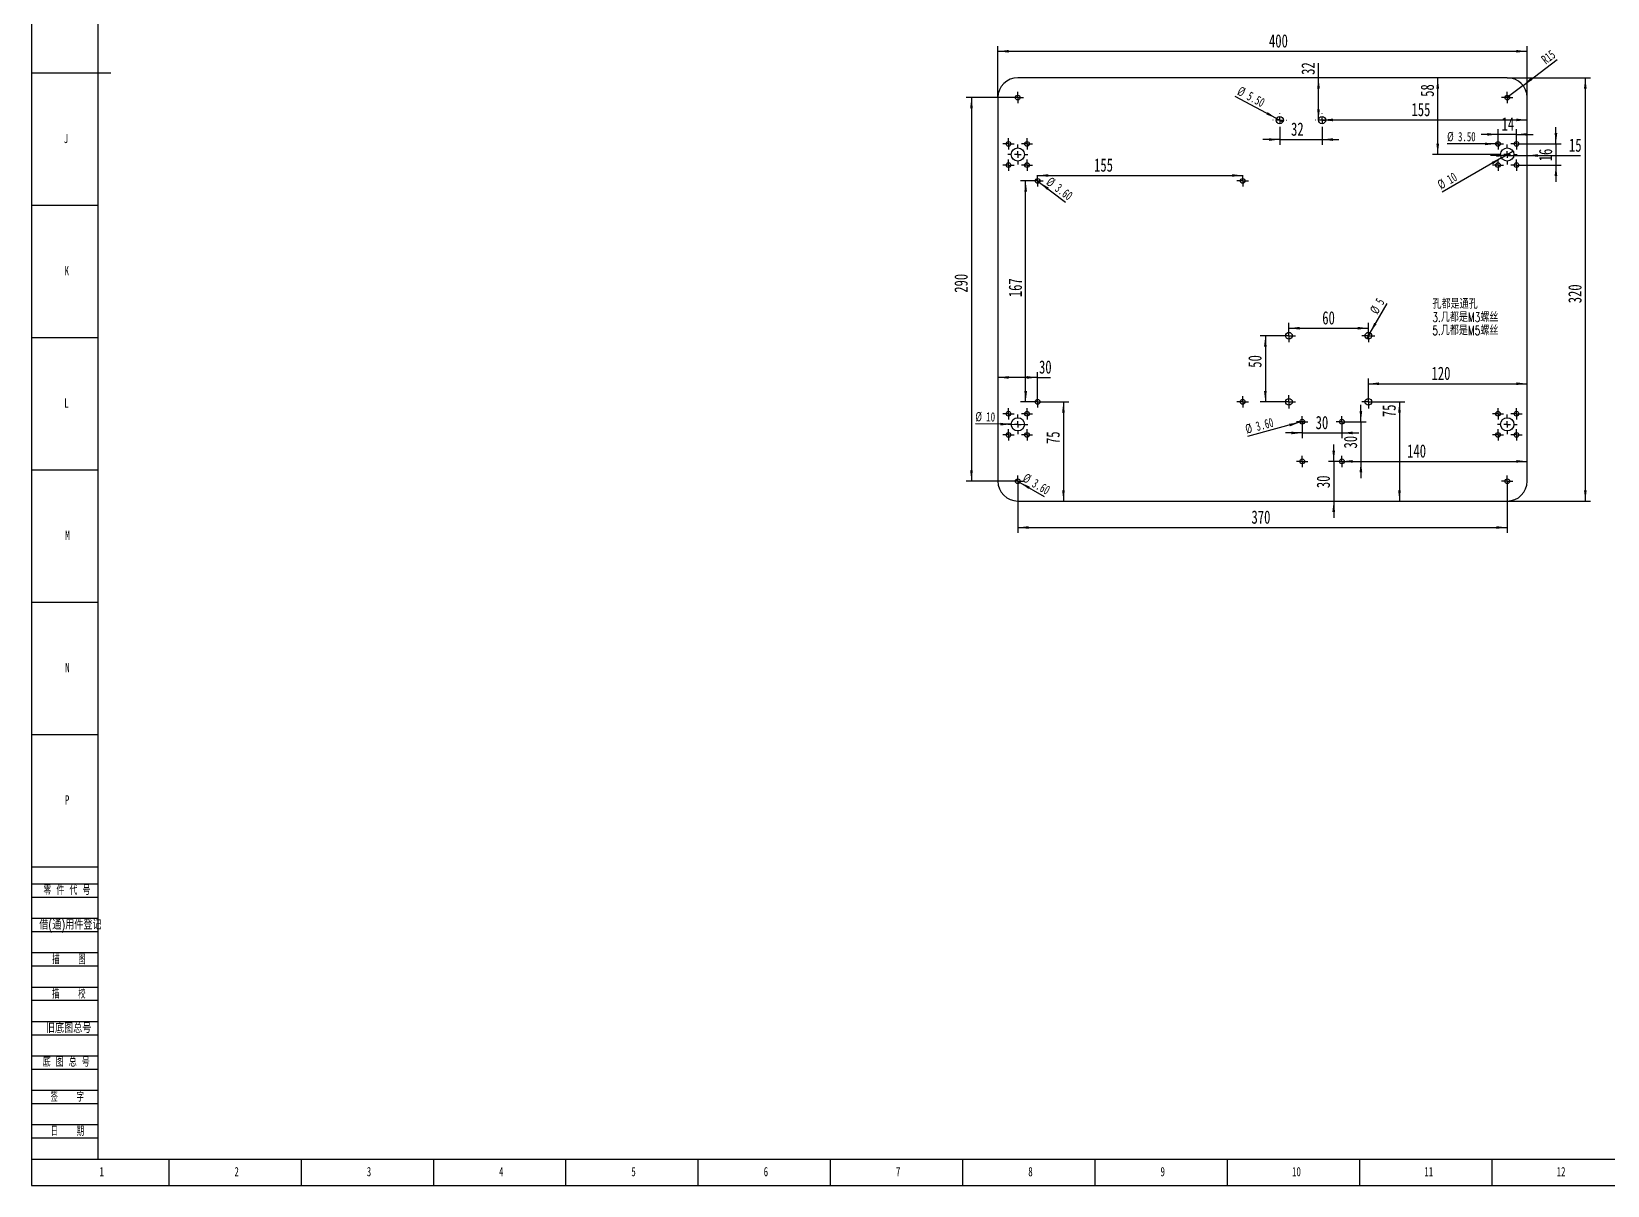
# Model space of a CAD drawing. Header units: millimetres. Extents: x 0 to 1189, y 0 to 841.
# Drawn here: x 0 to 596, y 0 to 436 of the extents above; entities that cross this region are included whole.
import ezdxf

# ---------------------------------------------------------------- set-up
doc = ezdxf.new("R2010")
doc.units = ezdxf.units.MM
for name, color, linetype in [('10', 7, 'Continuous'), ('5', 7, 'Continuous'), ('9', 7, 'Continuous')]:
    doc.layers.add(name, color=color, linetype=linetype)
doc.styles.add('SLDTEXTSTYLE0', font='TXT', dxfattribs={"width": 0.7, "bigfont": 'bigfont'})
doc.styles.add('SLDTEXTSTYLE2', font='TXT', dxfattribs={"width": 0.614286, "bigfont": 'bigfont'})
doc.styles.add('SLDTEXTSTYLE4', font='TXT', dxfattribs={"width": 0.566667, "bigfont": 'bigfont'})
doc.styles.add('SLDTEXTSTYLE5', font='TXT', dxfattribs={"width": 0.7})
doc.dimstyles.new('SLDDIMSTYLE0', dxfattribs={"dimtxt": 5, "dimasz": 4.08, "dimexe": 0, "dimexo": 0.0625, "dimgap": 1.25, "dimtad": 2, "dimlfac": 2, "dimrnd": 1e-09, "dimzin": 12, "dimdsep": 46, "dimtxsty": 'SLDTEXTSTYLE5', "dimsah": 1, "dimcen": 0.09, "dimadec": 0, "dimazin": 3, "dimtfac": 1, "dimtofl": 0, "dimtmove": 0, "dimatfit": 3, "dimfxl": 0, "dimfrac": 2, "dimtolj": 1, "dimtzin": 12, "dimarcsym": 0})
doc.dimstyles.new('SLDDIMSTYLE1', dxfattribs={"dimtxt": 3.5, "dimasz": 4.08, "dimexe": 0, "dimexo": 0.0625, "dimgap": 0.875, "dimtad": 2, "dimlfac": 2, "dimrnd": 1e-09, "dimzin": 12, "dimdsep": 46, "dimtxsty": 'SLDTEXTSTYLE5', "dimsah": 1, "dimcen": 0, "dimadec": 0, "dimazin": 3, "dimtfac": 1, "dimtofl": 0, "dimtmove": 0, "dimatfit": 3, "dimfxl": 0, "dimfrac": 2, "dimtolj": 1, "dimtzin": 12, "dimarcsym": 0})
doc.dimstyles.new('SLDDIMSTYLE2', dxfattribs={"dimtxt": 3.5, "dimasz": 4.08, "dimexe": 0, "dimexo": 0.0625, "dimgap": 0.875, "dimtad": 2, "dimlfac": 2, "dimrnd": 1e-09, "dimzin": 4, "dimdsep": 46, "dimtxsty": 'SLDTEXTSTYLE5', "dimblk1": 'NONE', "dimsah": 1, "dimcen": 0, "dimadec": 0, "dimazin": 1, "dimtfac": 1, "dimtmove": 0, "dimatfit": 3, "dimldrblk": 'NONE', "dimfxl": 0, "dimfrac": 2, "dimtolj": 1, "dimtzin": 12, "dimarcsym": 0})
doc.dimstyles.new('SLDDIMSTYLE3', dxfattribs={"dimtxt": 5, "dimasz": 4.08, "dimexe": 0, "dimexo": 0.0625, "dimgap": 1.25, "dimtad": 2, "dimlfac": 2, "dimrnd": 1e-09, "dimzin": 12, "dimdsep": 46, "dimtxsty": 'SLDTEXTSTYLE5', "dimsah": 1, "dimcen": 0.09, "dimadec": 0, "dimazin": 3, "dimtfac": 1, "dimtmove": 0, "dimatfit": 0, "dimfxl": 0, "dimfrac": 2, "dimtolj": 1, "dimtzin": 12, "dimarcsym": 0})
doc.dimstyles.new('SLDDIMSTYLE4', dxfattribs={"dimtxt": 3.5, "dimasz": 4.08, "dimexe": 0, "dimexo": 0.0625, "dimgap": 0.875, "dimtad": 2, "dimlfac": 2, "dimrnd": 1e-09, "dimzin": 12, "dimdsep": 46, "dimtxsty": 'SLDTEXTSTYLE5', "dimblk1": 'NONE', "dimsah": 1, "dimcen": 0, "dimadec": 0, "dimazin": 3, "dimtfac": 1, "dimtmove": 0, "dimatfit": 3, "dimldrblk": 'NONE', "dimfxl": 0, "dimfrac": 2, "dimtolj": 1, "dimtzin": 12, "dimarcsym": 0})

# ---------------------------------------------------------------- blocks, each defined once
blk = doc.blocks.new('SW_NOTE_0')
at = {"layer": '10', "color": 0, "char_height": 3.5, "attachment_point": 1, "style": 'SLDTEXTSTYLE0'}
for s, insert in [('孔都是通孔', (0, 4.51)), ('3.几都是M3螺丝', (0, -0.49)), ('5.几都是M5螺丝', (0, -5.49))]:
    blk.add_mtext(s, dxfattribs=dict(at, insert=insert))
blk = doc.blocks.new('_D')
at = {"layer": '10'}
for p, q in [((365.25, 411.19), (365.25, 430.69)), ((565.25, 411.19), (565.25, 430.69)), ((365.25, 428.69), (565.25, 428.69))]:
    blk.add_line(p, q, dxfattribs=at)
for points in [[(365.25, 428.69), (369.33, 428.19), (369.33, 429.2)], [(565.25, 428.69), (561.17, 429.2), (561.17, 428.19)]]:
    blk.add_solid(points, dxfattribs=at)
at = {"layer": '10', "insert": (467.7, 435.14), "char_height": 5, "attachment_point": 1, "style": 'SLDTEXTSTYLE5'}
blk.add_mtext('400', dxfattribs=at)
blk = doc.blocks.new('_D_1')
at = {"layer": '10'}
for p, q in [((557.75, 418.69), (589.25, 418.69)), ((587.25, 418.69), (587.25, 258.69)), ((557.75, 258.69), (589.25, 258.69))]:
    blk.add_line(p, q, dxfattribs=at)
for points in [[(587.25, 418.69), (586.74, 414.61), (587.76, 414.61)], [(587.25, 258.69), (587.76, 262.77), (586.74, 262.77)]]:
    blk.add_solid(points, dxfattribs=at)
at = {"layer": '10', "insert": (580.8, 333.46), "char_height": 5, "attachment_point": 1, "rotation": 90, "style": 'SLDTEXTSTYLE5'}
blk.add_mtext('320', dxfattribs=at)
blk = doc.blocks.new('_D_2')
at = {"layer": '10'}
for q in [(576.6, 425.65), (557.75, 411.19)]:
    blk.add_line((563.7, 415.76), q, dxfattribs=at)
blk.add_solid([(563.7, 415.76), (567.25, 417.84), (566.63, 418.64)], dxfattribs=at)
at = {"layer": '10', "insert": (570.21, 426.42), "char_height": 3.5, "attachment_point": 1, "rotation": 37.47016, "style": 'SLDTEXTSTYLE5'}
blk.add_mtext('R15', dxfattribs=at)
blk = doc.blocks.new('_D_3')
at = {"layer": '10'}
for q in [(454.91, 411.65), (472.96, 402.05)]:
    blk.add_line((470.53, 403.34), q, dxfattribs=at)
blk.add_solid([(470.53, 403.34), (467.17, 405.7), (466.69, 404.81)], dxfattribs=at)
at = {"layer": '10', "char_height": 3.5, "attachment_point": 1, "rotation": 331.99163, "style": 'SLDTEXTSTYLE5'}
for s, insert in [('%%c', (457.02, 415.63)), ('5.50', (460.65, 413.68))]:
    blk.add_mtext(s, dxfattribs=dict(at, insert=insert))
blk = doc.blocks.new('_None')
blk = doc.blocks.new('_D_4')
at = {"layer": '10'}
for p, q in [((471.75, 400.07), (471.75, 393.34)), ((487.75, 400.07), (487.75, 393.34)), ((471.75, 395.34), (465.4, 395.34)), ((471.75, 395.34), (487.75, 395.34)), ((487.75, 395.34), (494.1, 395.34))]:
    blk.add_line(p, q, dxfattribs=at)
for points in [[(471.75, 395.34), (467.67, 395.84), (467.67, 394.83)], [(487.75, 395.34), (491.83, 394.83), (491.83, 395.84)]]:
    blk.add_solid(points, dxfattribs=at)
at = {"layer": '10', "insert": (476.03, 401.78), "char_height": 5, "attachment_point": 1, "style": 'SLDTEXTSTYLE5'}
blk.add_mtext('32', dxfattribs=at)
blk = doc.blocks.new('_D_5')
at = {"layer": '10'}
for p, q in [((486.4, 418.69), (486.4, 424.17)), ((486.4, 402.69), (486.4, 418.69))]:
    blk.add_line(p, q, dxfattribs=at)
for points in [[(486.4, 418.69), (485.89, 414.61), (486.91, 414.61)], [(486.4, 402.69), (486.91, 406.77), (485.89, 406.77)]]:
    blk.add_solid(points, dxfattribs=at)
at = {"layer": '10', "insert": (479.96, 419.78), "char_height": 5, "attachment_point": 1, "rotation": 90, "style": 'SLDTEXTSTYLE5'}
blk.add_mtext('32', dxfattribs=at)
blk = doc.blocks.new('_D_6')
at = {"layer": '10'}
blk.add_line((487.75, 402.76), (565.25, 402.76), dxfattribs=at)
for points in [[(487.75, 402.76), (491.83, 402.25), (491.83, 403.26)], [(565.25, 402.76), (561.17, 403.26), (561.17, 402.25)]]:
    blk.add_solid(points, dxfattribs=at)
at = {"layer": '10', "insert": (521.55, 409.2), "char_height": 5, "attachment_point": 1, "style": 'SLDTEXTSTYLE5'}
blk.add_mtext('155', dxfattribs=at)
blk = doc.blocks.new('_D_7')
at = {"layer": '10'}
for q in [(535.02, 393.69), (555.12, 393.69)]:
    blk.add_line((553.37, 393.69), q, dxfattribs=at)
blk.add_solid([(553.37, 393.69), (549.29, 394.2), (549.29, 393.19)], dxfattribs=at)
at = {"layer": '10', "char_height": 3.5, "attachment_point": 1, "style": 'SLDTEXTSTYLE5'}
for s, insert in [('%%c', (535.02, 398.2)), ('3.50', (539.13, 398.18))]:
    blk.add_mtext(s, dxfattribs=dict(at, insert=insert))
blk = doc.blocks.new('_D_8')
at = {"layer": '10'}
for p, q in [((554.25, 395.82), (554.25, 399.29)), ((561.25, 395.82), (561.25, 399.29)), ((554.25, 397.29), (547.9, 397.29)), ((561.25, 397.29), (554.25, 397.29)), ((561.25, 397.29), (567.6, 397.29))]:
    blk.add_line(p, q, dxfattribs=at)
for points in [[(554.25, 397.29), (550.17, 397.8), (550.17, 396.78)], [(561.25, 397.29), (565.33, 396.78), (565.33, 397.8)]]:
    blk.add_solid(points, dxfattribs=at)
at = {"layer": '10', "insert": (555.6, 403.74), "char_height": 5, "attachment_point": 1, "style": 'SLDTEXTSTYLE5'}
blk.add_mtext('14', dxfattribs=at)
blk = doc.blocks.new('_D_9')
at = {"layer": '10'}
for p, q in [((576.15, 393.69), (576.15, 400.04)), ((563.37, 393.69), (578.15, 393.69)), ((576.15, 393.69), (576.15, 385.69)), ((563.37, 385.69), (578.15, 385.69)), ((576.15, 385.69), (576.15, 379.34))]:
    blk.add_line(p, q, dxfattribs=at)
for points in [[(576.15, 393.69), (576.65, 397.77), (575.64, 397.77)], [(576.15, 385.69), (575.64, 381.61), (576.65, 381.61)]]:
    blk.add_solid(points, dxfattribs=at)
at = {"layer": '10', "insert": (569.7, 387.11), "char_height": 5, "attachment_point": 1, "rotation": 90, "style": 'SLDTEXTSTYLE5'}
blk.add_mtext('16', dxfattribs=at)
blk = doc.blocks.new('_D_10')
at = {"layer": '10'}
for q in [(533.19, 375.51), (559.91, 390.94)]:
    blk.add_line((555.58, 388.44), q, dxfattribs=at)
blk.add_solid([(555.58, 388.44), (551.8, 386.84), (552.3, 385.96)], dxfattribs=at)
at = {"layer": '10', "char_height": 3.5, "attachment_point": 1, "rotation": 30, "style": 'SLDTEXTSTYLE5'}
for s, insert in [('10', (534.5, 381.47)), ('%%c', (530.93, 379.43))]:
    blk.add_mtext(s, dxfattribs=dict(at, insert=insert))
blk = doc.blocks.new('_D_11')
at = {"layer": '10'}
for p, q in [((557.75, 389.3), (551.4, 389.3)), ((557.75, 389.3), (565.25, 389.3)), ((565.25, 389.3), (585.45, 389.3))]:
    blk.add_line(p, q, dxfattribs=at)
for points in [[(557.75, 389.3), (553.67, 389.81), (553.67, 388.79)], [(565.25, 389.3), (569.33, 388.79), (569.33, 389.81)]]:
    blk.add_solid(points, dxfattribs=at)
at = {"layer": '10', "insert": (581.07, 395.74), "char_height": 5, "attachment_point": 1, "style": 'SLDTEXTSTYLE5'}
blk.add_mtext('15', dxfattribs=at)
blk = doc.blocks.new('_D_12')
at = {"layer": '10'}
for p, q in [((531.47, 389.69), (531.47, 418.69)), ((554, 389.69), (529.47, 389.69))]:
    blk.add_line(p, q, dxfattribs=at)
for points in [[(531.47, 418.69), (530.96, 414.61), (531.98, 414.61)], [(531.47, 389.69), (531.98, 393.77), (530.96, 393.77)]]:
    blk.add_solid(points, dxfattribs=at)
at = {"layer": '10', "insert": (525.02, 411.49), "char_height": 5, "attachment_point": 1, "rotation": 90, "style": 'SLDTEXTSTYLE5'}
blk.add_mtext('58', dxfattribs=at)
blk = doc.blocks.new('_D_13')
at = {"layer": '10'}
for q in [(371.97, 266.64), (382.69, 260.45)]:
    blk.add_line((373.53, 265.74), q, dxfattribs=at)
blk.add_solid([(373.53, 265.74), (376.81, 263.26), (377.31, 264.14)], dxfattribs=at)
at = {"layer": '10', "char_height": 3.5, "attachment_point": 1, "rotation": 330, "style": 'SLDTEXTSTYLE5'}
for s, insert in [('%%c', (376.03, 269.4)), ('3.60', (379.58, 267.33))]:
    blk.add_mtext(s, dxfattribs=dict(at, insert=insert))
blk = doc.blocks.new('_D_14')
at = {"layer": '10'}
for p, q in [((370.6, 411.19), (353.25, 411.19)), ((355.25, 411.19), (355.25, 266.19)), ((370.6, 266.19), (353.25, 266.19))]:
    blk.add_line(p, q, dxfattribs=at)
for points in [[(355.25, 411.19), (354.74, 407.11), (355.76, 407.11)], [(355.25, 266.19), (355.76, 270.27), (354.74, 270.27)]]:
    blk.add_solid(points, dxfattribs=at)
at = {"layer": '10', "insert": (348.8, 337.44), "char_height": 5, "attachment_point": 1, "rotation": 90, "style": 'SLDTEXTSTYLE5'}
blk.add_mtext('290', dxfattribs=at)
blk = doc.blocks.new('_D_15')
at = {"layer": '10'}
for p, q in [((372.75, 264.04), (372.75, 246.69)), ((557.75, 264.04), (557.75, 246.69)), ((372.75, 248.69), (557.75, 248.69))]:
    blk.add_line(p, q, dxfattribs=at)
for points in [[(372.75, 248.69), (376.83, 248.19), (376.83, 249.2)], [(557.75, 248.69), (553.67, 249.2), (553.67, 248.19)]]:
    blk.add_solid(points, dxfattribs=at)
at = {"layer": '10', "insert": (461.08, 255.14), "char_height": 5, "attachment_point": 1, "style": 'SLDTEXTSTYLE5'}
blk.add_mtext('370', dxfattribs=at)
blk = doc.blocks.new('_D_16')
at = {"layer": '10'}
for q in [(379.53, 380.24), (390.8, 371.71)]:
    blk.add_line((380.97, 379.15), q, dxfattribs=at)
blk.add_solid([(380.97, 379.15), (383.91, 376.28), (384.53, 377.1)], dxfattribs=at)
at = {"layer": '10', "char_height": 3.5, "attachment_point": 1, "rotation": 322.89045, "style": 'SLDTEXTSTYLE5'}
for s, insert in [('%%c', (385.31, 381.45)), ('3.60', (388.59, 378.96))]:
    blk.add_mtext(s, dxfattribs=dict(at, insert=insert))
blk = doc.blocks.new('_D_17')
at = {"layer": '10'}
blk.add_line((380.25, 381.75), (457.75, 381.75), dxfattribs=at)
for points in [[(380.25, 381.75), (384.33, 381.25), (384.33, 382.26)], [(457.75, 381.75), (453.67, 382.26), (453.67, 381.25)]]:
    blk.add_solid(points, dxfattribs=at)
at = {"layer": '10', "insert": (401.58, 388.2), "char_height": 5, "attachment_point": 1, "style": 'SLDTEXTSTYLE5'}
blk.add_mtext('155', dxfattribs=at)
blk = doc.blocks.new('_D_18')
at = {"layer": '10'}
for p, q in [((378.1, 379.69), (373.73, 379.69)), ((375.73, 296.19), (375.73, 379.69)), ((378.1, 296.19), (373.73, 296.19))]:
    blk.add_line(p, q, dxfattribs=at)
for points in [[(375.73, 379.69), (375.22, 375.61), (376.24, 375.61)], [(375.73, 296.19), (376.24, 300.27), (375.22, 300.27)]]:
    blk.add_solid(points, dxfattribs=at)
at = {"layer": '10', "insert": (369.29, 335.76), "char_height": 5, "attachment_point": 1, "rotation": 90, "style": 'SLDTEXTSTYLE5'}
blk.add_mtext('167', dxfattribs=at)
blk = doc.blocks.new('_D_19')
at = {"layer": '10'}
for p, q in [((380.25, 305.43), (365.25, 305.43)), ((380.25, 298.34), (380.25, 307.43)), ((380.25, 305.43), (385.17, 305.43))]:
    blk.add_line(p, q, dxfattribs=at)
for points in [[(365.25, 305.43), (369.33, 304.92), (369.33, 305.94)], [(380.25, 305.43), (376.17, 305.94), (376.17, 304.92)]]:
    blk.add_solid(points, dxfattribs=at)
at = {"layer": '10', "insert": (380.78, 311.87), "char_height": 5, "attachment_point": 1, "style": 'SLDTEXTSTYLE5'}
blk.add_mtext('30', dxfattribs=at)
blk = doc.blocks.new('_D_20')
at = {"layer": '10'}
for p, q in [((382.4, 296.19), (392.01, 296.19)), ((390.01, 296.19), (390.01, 258.69))]:
    blk.add_line(p, q, dxfattribs=at)
for points in [[(390.01, 296.19), (389.5, 292.11), (390.52, 292.11)], [(390.01, 258.69), (390.52, 262.77), (389.5, 262.77)]]:
    blk.add_solid(points, dxfattribs=at)
at = {"layer": '10', "insert": (383.56, 280.24), "char_height": 5, "attachment_point": 1, "rotation": 90, "style": 'SLDTEXTSTYLE5'}
blk.add_mtext('75', dxfattribs=at)
blk = doc.blocks.new('_D_21')
at = {"layer": '10'}
for q in [(459.55, 283.15), (481.12, 288.93)]:
    blk.add_line((479.38, 288.46), q, dxfattribs=at)
blk.add_solid([(479.38, 288.46), (475.31, 287.9), (475.57, 286.92)], dxfattribs=at)
at = {"layer": '10', "char_height": 3.5, "attachment_point": 1, "rotation": 15, "style": 'SLDTEXTSTYLE5'}
for s, insert in [('%%c', (458.38, 287.5)), ('3.60', (462.36, 288.55))]:
    blk.add_mtext(s, dxfattribs=dict(at, insert=insert))
blk = doc.blocks.new('_D_22')
at = {"layer": '10'}
for p, q in [((480.25, 286.54), (480.25, 282.44)), ((495.25, 286.54), (495.25, 282.44)), ((480.25, 284.44), (473.9, 284.44)), ((480.25, 284.44), (495.25, 284.44)), ((495.25, 284.44), (501.6, 284.44))]:
    blk.add_line(p, q, dxfattribs=at)
for points in [[(480.25, 284.44), (476.17, 284.95), (476.17, 283.93)], [(495.25, 284.44), (499.33, 283.93), (499.33, 284.95)]]:
    blk.add_solid(points, dxfattribs=at)
at = {"layer": '10', "insert": (485.34, 290.88), "char_height": 5, "attachment_point": 1, "style": 'SLDTEXTSTYLE5'}
blk.add_mtext('30', dxfattribs=at)
blk = doc.blocks.new('_D_23')
at = {"layer": '10'}
for p, q in [((502.42, 288.69), (502.42, 295.04)), ((497.4, 288.69), (504.42, 288.69)), ((502.42, 288.69), (502.42, 273.69)), ((497.4, 273.69), (504.42, 273.69)), ((502.42, 273.69), (502.42, 267.34))]:
    blk.add_line(p, q, dxfattribs=at)
for points in [[(502.42, 288.69), (502.93, 292.77), (501.92, 292.77)], [(502.42, 273.69), (501.92, 269.61), (502.93, 269.61)]]:
    blk.add_solid(points, dxfattribs=at)
at = {"layer": '10', "insert": (495.98, 278.57), "char_height": 5, "attachment_point": 1, "rotation": 90, "style": 'SLDTEXTSTYLE5'}
blk.add_mtext('30', dxfattribs=at)
blk = doc.blocks.new('_D_24')
at = {"layer": '10'}
for p, q in [((492.15, 273.69), (492.15, 280.04)), ((493.1, 273.69), (490.15, 273.69)), ((492.15, 273.69), (492.15, 258.69)), ((492.15, 258.69), (492.15, 252.34))]:
    blk.add_line(p, q, dxfattribs=at)
for points in [[(492.15, 273.69), (492.66, 277.77), (491.64, 277.77)], [(492.15, 258.69), (491.64, 254.61), (492.66, 254.61)]]:
    blk.add_solid(points, dxfattribs=at)
at = {"layer": '10', "insert": (485.7, 263.6), "char_height": 5, "attachment_point": 1, "rotation": 90, "style": 'SLDTEXTSTYLE5'}
blk.add_mtext('30', dxfattribs=at)
blk = doc.blocks.new('_D_25')
at = {"layer": '10'}
blk.add_line((495.25, 273.69), (565.25, 273.69), dxfattribs=at)
for points in [[(495.25, 273.69), (499.33, 273.19), (499.33, 274.2)], [(565.25, 273.69), (561.17, 274.2), (561.17, 273.19)]]:
    blk.add_solid(points, dxfattribs=at)
at = {"layer": '10', "insert": (519.9, 280.14), "char_height": 5, "attachment_point": 1, "style": 'SLDTEXTSTYLE5'}
blk.add_mtext('140', dxfattribs=at)
blk = doc.blocks.new('_D_26')
at = {"layer": '10'}
for q in [(512.31, 333.42), (504.62, 320.11)]:
    blk.add_line((505.87, 322.28), q, dxfattribs=at)
blk.add_solid([(505.87, 322.28), (508.35, 325.56), (507.47, 326.06)], dxfattribs=at)
at = {"layer": '10', "char_height": 3.5, "attachment_point": 1, "rotation": 60, "style": 'SLDTEXTSTYLE5'}
for s, insert in [('5', (507.67, 334.33)), ('%%c', (505.6, 330.77))]:
    blk.add_mtext(s, dxfattribs=dict(at, insert=insert))
blk = doc.blocks.new('_D_27')
at = {"layer": '10'}
for p, q in [((475.25, 323.69), (475.25, 326.02)), ((475.25, 324.02), (505.25, 324.02)), ((505.25, 323.69), (505.25, 326.02))]:
    blk.add_line(p, q, dxfattribs=at)
for points in [[(475.25, 324.02), (479.33, 323.51), (479.33, 324.53)], [(505.25, 324.02), (501.17, 324.53), (501.17, 323.51)]]:
    blk.add_solid(points, dxfattribs=at)
at = {"layer": '10', "insert": (487.83, 330.46), "char_height": 5, "attachment_point": 1, "style": 'SLDTEXTSTYLE5'}
blk.add_mtext('60', dxfattribs=at)
blk = doc.blocks.new('_D_28')
at = {"layer": '10'}
for p, q in [((472.75, 321.19), (464.32, 321.19)), ((466.32, 321.19), (466.32, 296.19)), ((472.75, 296.19), (464.32, 296.19))]:
    blk.add_line(p, q, dxfattribs=at)
for points in [[(466.32, 321.19), (465.81, 317.11), (466.83, 317.11)], [(466.32, 296.19), (466.83, 300.27), (465.81, 300.27)]]:
    blk.add_solid(points, dxfattribs=at)
at = {"layer": '10', "insert": (459.87, 309.09), "char_height": 5, "attachment_point": 1, "rotation": 90, "style": 'SLDTEXTSTYLE5'}
blk.add_mtext('50', dxfattribs=at)
blk = doc.blocks.new('_D_29')
at = {"layer": '10'}
for p, q in [((505.25, 298.69), (505.25, 305.04)), ((505.25, 303.04), (565.25, 303.04))]:
    blk.add_line(p, q, dxfattribs=at)
for points in [[(505.25, 303.04), (509.33, 302.53), (509.33, 303.55)], [(565.25, 303.04), (561.17, 303.55), (561.17, 302.53)]]:
    blk.add_solid(points, dxfattribs=at)
at = {"layer": '10', "insert": (529.13, 309.49), "char_height": 5, "attachment_point": 1, "style": 'SLDTEXTSTYLE5'}
blk.add_mtext('120', dxfattribs=at)
blk = doc.blocks.new('_D_30')
at = {"layer": '10'}
for p, q in [((507.75, 296.19), (519.01, 296.19)), ((517.01, 296.19), (517.01, 258.69))]:
    blk.add_line(p, q, dxfattribs=at)
for points in [[(517.01, 296.19), (516.5, 292.11), (517.52, 292.11)], [(517.01, 258.69), (517.52, 262.77), (516.5, 262.77)]]:
    blk.add_solid(points, dxfattribs=at)
at = {"layer": '10', "insert": (510.57, 290.42), "char_height": 5, "attachment_point": 1, "rotation": 90, "style": 'SLDTEXTSTYLE5'}
blk.add_mtext('75', dxfattribs=at)
blk = doc.blocks.new('_D_31')
at = {"layer": '10'}
for q in [(356.71, 287.85), (375.25, 287.67)]:
    blk.add_line((370.25, 287.72), q, dxfattribs=at)
blk.add_solid([(370.25, 287.72), (366.17, 288.27), (366.16, 287.25)], dxfattribs=at)
at = {"layer": '10', "char_height": 3.5, "attachment_point": 1, "rotation": 359.43935, "style": 'SLDTEXTSTYLE5'}
for s, insert in [('%%c', (356.75, 292.35)), ('10', (360.86, 292.29))]:
    blk.add_mtext(s, dxfattribs=dict(at, insert=insert))
blk = doc.blocks.new('SW_CENTERMARKSYMBOL_0')
at = {"layer": '10', "color": 0}
for p, q in [((-1.25, 0), (-2.125, 0)), ((0, 0), (-1.25, 0)), ((0, 1.25), (0, 2.125)), ((0, 0), (0, 1.25)), ((0, 0), (0, -1.25)), ((0, 0), (1.25, 0)), ((1.25, 0), (2.125, 0)), ((0, -1.25), (0, -2.125))]:
    blk.add_line(p, q, dxfattribs=at)
blk = doc.blocks.new('SW_CENTERMARKSYMBOL_1')
at = {"layer": '10', "color": 0}
for p, q in [((-1.25, 0), (-2.125, 0)), ((0, 0), (-1.25, 0)), ((0, 1.25), (0, 2.125)), ((0, 0), (0, 1.25)), ((0, 0), (0, -1.25)), ((0, 0), (1.25, 0)), ((1.25, 0), (2.125, 0)), ((0, -1.25), (0, -2.125))]:
    blk.add_line(p, q, dxfattribs=at)
blk = doc.blocks.new('SW_CENTERMARKSYMBOL_2')
at = {"layer": '10', "color": 0}
for p, q in [((-1.25, 0), (-2.125, 0)), ((0, 0), (-1.25, 0)), ((0, 1.25), (0, 2.125)), ((0, 0), (0, 1.25)), ((0, 0), (0, -1.25)), ((0, 0), (1.25, 0)), ((1.25, 0), (2.125, 0)), ((0, -1.25), (0, -2.125))]:
    blk.add_line(p, q, dxfattribs=at)
blk = doc.blocks.new('SW_CENTERMARKSYMBOL_3')
at = {"layer": '10', "color": 0}
for p, q in [((-2.5, 0), (-3.75, 0)), ((0, 0), (-1.25, 0)), ((0, 2.5), (0, 3.75)), ((0, 0), (0, 1.25)), ((0, 0), (0, -1.25)), ((0, 0), (1.25, 0)), ((2.5, 0), (3.75, 0)), ((0, -2.5), (0, -3.75))]:
    blk.add_line(p, q, dxfattribs=at)
blk = doc.blocks.new('SW_CENTERMARKSYMBOL_4')
at = {"layer": '10', "color": 0}
for p, q in [((-1.25, 0), (-2.125, 0)), ((0, 0), (-1.25, 0)), ((0, 1.25), (0, 2.125)), ((0, 0), (0, 1.25)), ((0, 0), (0, -1.25)), ((0, 0), (1.25, 0)), ((1.25, 0), (2.125, 0)), ((0, -1.25), (0, -2.125))]:
    blk.add_line(p, q, dxfattribs=at)
blk = doc.blocks.new('SW_CENTERMARKSYMBOL_5')
at = {"layer": '10', "color": 0}
for p, q in [((-1.25, 0), (-2.125, 0)), ((0, 0), (-1.25, 0)), ((0, 1.25), (0, 2.125)), ((0, 0), (0, 1.25)), ((0, 0), (0, -1.25)), ((0, 0), (1.25, 0)), ((1.25, 0), (2.125, 0)), ((0, -1.25), (0, -2.125))]:
    blk.add_line(p, q, dxfattribs=at)
blk = doc.blocks.new('SW_CENTERMARKSYMBOL_6')
at = {"layer": '10', "color": 0}
for p, q in [((-1.25, 0), (-2.125, 0)), ((0, 0), (-1.25, 0)), ((0, 1.25), (0, 2.125)), ((0, 0), (0, 1.25)), ((0, 0), (0, -1.25)), ((0, 0), (1.25, 0)), ((1.25, 0), (2.125, 0)), ((0, -1.25), (0, -2.125))]:
    blk.add_line(p, q, dxfattribs=at)
blk = doc.blocks.new('SW_CENTERMARKSYMBOL_7')
at = {"layer": '10', "color": 0}
for p, q in [((-1.25, 0), (-2.125, 0)), ((0, 0), (-1.25, 0)), ((0, 1.25), (0, 2.125)), ((0, 0), (0, 1.25)), ((0, 0), (0, -1.25)), ((0, 0), (1.25, 0)), ((1.25, 0), (2.125, 0)), ((0, -1.25), (0, -2.125))]:
    blk.add_line(p, q, dxfattribs=at)
blk = doc.blocks.new('SW_CENTERMARKSYMBOL_8')
at = {"layer": '10', "color": 0}
for p, q in [((-2.5, 0), (-3.75, 0)), ((0, 0), (-1.25, 0)), ((0, 2.5), (0, 3.75)), ((0, 0), (0, 1.25)), ((0, 0), (0, -1.25)), ((0, 0), (1.25, 0)), ((2.5, 0), (3.75, 0)), ((0, -2.5), (0, -3.75))]:
    blk.add_line(p, q, dxfattribs=at)
blk = doc.blocks.new('SW_CENTERMARKSYMBOL_9')
at = {"layer": '10', "color": 0}
for p, q in [((-1.25, 0), (-2.125, 0)), ((0, 0), (-1.25, 0)), ((0, 1.25), (0, 2.125)), ((0, 0), (0, 1.25)), ((0, 0), (0, -1.25)), ((0, 0), (1.25, 0)), ((1.25, 0), (2.125, 0)), ((0, -1.25), (0, -2.125))]:
    blk.add_line(p, q, dxfattribs=at)
blk = doc.blocks.new('SW_CENTERMARKSYMBOL_10')
at = {"layer": '10', "color": 0}
for p, q in [((-1.25, 0), (-2.125, 0)), ((0, 0), (-1.25, 0)), ((0, 1.25), (0, 2.125)), ((0, 0), (0, 1.25)), ((0, 0), (0, -1.25)), ((0, 0), (1.25, 0)), ((1.25, 0), (2.125, 0)), ((0, -1.25), (0, -2.125))]:
    blk.add_line(p, q, dxfattribs=at)
blk = doc.blocks.new('SW_CENTERMARKSYMBOL_11')
at = {"layer": '10', "color": 0}
for p, q in [((-1.25, 0), (-2.125, 0)), ((0, 0), (-1.25, 0)), ((0, 1.25), (0, 2.125)), ((0, 0), (0, 1.25)), ((0, 0), (0, -1.25)), ((0, 0), (1.25, 0)), ((1.25, 0), (2.125, 0)), ((0, -1.25), (0, -2.125))]:
    blk.add_line(p, q, dxfattribs=at)
blk = doc.blocks.new('SW_CENTERMARKSYMBOL_12')
at = {"layer": '10', "color": 0}
for p, q in [((-1.25, 0), (-2.125, 0)), ((0, 0), (-1.25, 0)), ((0, 1.25), (0, 2.125)), ((0, 0), (0, 1.25)), ((0, 0), (0, -1.25)), ((0, 0), (1.25, 0)), ((1.25, 0), (2.125, 0)), ((0, -1.25), (0, -2.125))]:
    blk.add_line(p, q, dxfattribs=at)
blk = doc.blocks.new('SW_CENTERMARKSYMBOL_13')
at = {"layer": '10', "color": 0}
for p, q in [((-2.5, 0), (-3.75, 0)), ((0, 0), (-1.25, 0)), ((0, 2.5), (0, 3.75)), ((0, 0), (0, 1.25)), ((0, 0), (0, -1.25)), ((0, 0), (1.25, 0)), ((2.5, 0), (3.75, 0)), ((0, -2.5), (0, -3.75))]:
    blk.add_line(p, q, dxfattribs=at)
blk = doc.blocks.new('SW_CENTERMARKSYMBOL_14')
at = {"layer": '10', "color": 0}
for p, q in [((-1.25, 0), (-2.125, 0)), ((0, 0), (-1.25, 0)), ((0, 1.25), (0, 2.125)), ((0, 0), (0, 1.25)), ((0, 0), (0, -1.25)), ((0, 0), (1.25, 0)), ((1.25, 0), (2.125, 0)), ((0, -1.25), (0, -2.125))]:
    blk.add_line(p, q, dxfattribs=at)
blk = doc.blocks.new('SW_CENTERMARKSYMBOL_15')
at = {"layer": '10', "color": 0}
for p, q in [((-1.25, 0), (-2.125, 0)), ((0, 0), (-1.25, 0)), ((0, 1.25), (0, 2.125)), ((0, 0), (0, 1.25)), ((0, 0), (0, -1.25)), ((0, 0), (1.25, 0)), ((1.25, 0), (2.125, 0)), ((0, -1.25), (0, -2.125))]:
    blk.add_line(p, q, dxfattribs=at)
blk = doc.blocks.new('SW_CENTERMARKSYMBOL_16')
at = {"layer": '10', "color": 0}
for p, q in [((-1.25, 0), (-2.125, 0)), ((0, 0), (-1.25, 0)), ((0, 1.25), (0, 2.125)), ((0, 0), (0, 1.25)), ((0, 0), (0, -1.25)), ((0, 0), (1.25, 0)), ((1.25, 0), (2.125, 0)), ((0, -1.25), (0, -2.125))]:
    blk.add_line(p, q, dxfattribs=at)
blk = doc.blocks.new('SW_CENTERMARKSYMBOL_17')
at = {"layer": '10', "color": 0}
for p, q in [((-1.25, 0), (-2.125, 0)), ((0, 0), (-1.25, 0)), ((0, 1.25), (0, 2.125)), ((0, 0), (0, 1.25)), ((0, 0), (0, -1.25)), ((0, 0), (1.25, 0)), ((1.25, 0), (2.125, 0)), ((0, -1.25), (0, -2.125))]:
    blk.add_line(p, q, dxfattribs=at)
blk = doc.blocks.new('SW_CENTERMARKSYMBOL_18')
at = {"layer": '10', "color": 0}
for p, q in [((-2.5, 0), (-3.75, 0)), ((0, 0), (-1.25, 0)), ((0, 2.5), (0, 3.75)), ((0, 0), (0, 1.25)), ((0, 0), (0, -1.25)), ((0, 0), (1.25, 0)), ((2.5, 0), (3.75, 0)), ((0, -2.5), (0, -3.75))]:
    blk.add_line(p, q, dxfattribs=at)
blk = doc.blocks.new('SW_CENTERMARKSYMBOL_19')
at = {"layer": '10', "color": 0}
for p, q in [((-1.25, 0), (-2.125, 0)), ((0, 0), (-1.25, 0)), ((0, 1.25), (0, 2.125)), ((0, 0), (0, 1.25)), ((0, 0), (0, -1.25)), ((0, 0), (1.25, 0)), ((1.25, 0), (2.125, 0)), ((0, -1.25), (0, -2.125))]:
    blk.add_line(p, q, dxfattribs=at)
blk = doc.blocks.new('SW_CENTERMARKSYMBOL_20')
at = {"layer": '10', "color": 0}
for p, q in [((-1.25, 0), (-2.15, 0)), ((0, 0), (-1.25, 0)), ((0, 1.25), (0, 2.15)), ((0, 0), (0, 1.25)), ((0, 0), (0, -1.25)), ((0, 0), (1.25, 0)), ((1.25, 0), (2.15, 0)), ((0, -1.25), (0, -2.15))]:
    blk.add_line(p, q, dxfattribs=at)
blk = doc.blocks.new('SW_CENTERMARKSYMBOL_21')
at = {"layer": '10', "color": 0}
for p, q in [((-1.25, 0), (-2.15, 0)), ((0, 0), (-1.25, 0)), ((0, 1.25), (0, 2.15)), ((0, 0), (0, 1.25)), ((0, 0), (0, -1.25)), ((0, 0), (1.25, 0)), ((1.25, 0), (2.15, 0)), ((0, -1.25), (0, -2.15))]:
    blk.add_line(p, q, dxfattribs=at)
blk = doc.blocks.new('SW_CENTERMARKSYMBOL_22')
at = {"layer": '10', "color": 0}
for p, q in [((-1.25, 0), (-2.15, 0)), ((0, 0), (-1.25, 0)), ((0, 1.25), (0, 2.15)), ((0, 0), (0, 1.25)), ((0, 0), (0, -1.25)), ((0, 0), (1.25, 0)), ((1.25, 0), (2.15, 0)), ((0, -1.25), (0, -2.15))]:
    blk.add_line(p, q, dxfattribs=at)
blk = doc.blocks.new('SW_CENTERMARKSYMBOL_23')
at = {"layer": '10', "color": 0}
for p, q in [((-1.25, 0), (-2.15, 0)), ((0, 0), (-1.25, 0)), ((0, 1.25), (0, 2.15)), ((0, 0), (0, 1.25)), ((0, 0), (0, -1.25)), ((0, 0), (1.25, 0)), ((1.25, 0), (2.15, 0)), ((0, -1.25), (0, -2.15))]:
    blk.add_line(p, q, dxfattribs=at)
blk = doc.blocks.new('SW_CENTERMARKSYMBOL_24')
at = {"layer": '10', "color": 0}
for p, q in [((-2.5, 0), (-2.625, 0)), ((0, 0), (-1.25, 0)), ((0, 2.5), (0, 2.625)), ((0, 0), (0, 1.25)), ((0, 0), (0, -1.25)), ((0, 0), (1.25, 0)), ((2.5, 0), (2.625, 0)), ((0, -2.5), (0, -2.625))]:
    blk.add_line(p, q, dxfattribs=at)
blk = doc.blocks.new('SW_CENTERMARKSYMBOL_25')
at = {"layer": '10', "color": 0}
for p, q in [((-2.5, 0), (-2.625, 0)), ((0, 0), (-1.25, 0)), ((0, 2.5), (0, 2.625)), ((0, 0), (0, 1.25)), ((0, 0), (0, -1.25)), ((0, 0), (1.25, 0)), ((2.5, 0), (2.625, 0)), ((0, -2.5), (0, -2.625))]:
    blk.add_line(p, q, dxfattribs=at)
blk = doc.blocks.new('SW_CENTERMARKSYMBOL_26')
at = {"layer": '10', "color": 0}
for p, q in [((-1.25, 0), (-2.15, 0)), ((0, 0), (-1.25, 0)), ((0, 1.25), (0, 2.15)), ((0, 0), (0, 1.25)), ((0, 0), (0, -1.25)), ((0, 0), (1.25, 0)), ((1.25, 0), (2.15, 0)), ((0, -1.25), (0, -2.15))]:
    blk.add_line(p, q, dxfattribs=at)
blk = doc.blocks.new('SW_CENTERMARKSYMBOL_27')
at = {"layer": '10', "color": 0}
for p, q in [((-1.25, 0), (-2.15, 0)), ((0, 0), (-1.25, 0)), ((0, 1.25), (0, 2.15)), ((0, 0), (0, 1.25)), ((0, 0), (0, -1.25)), ((0, 0), (1.25, 0)), ((1.25, 0), (2.15, 0)), ((0, -1.25), (0, -2.15))]:
    blk.add_line(p, q, dxfattribs=at)
blk = doc.blocks.new('SW_CENTERMARKSYMBOL_28')
at = {"layer": '10', "color": 0}
for p, q in [((-1.25, 0), (-2.15, 0)), ((0, 0), (-1.25, 0)), ((0, 1.25), (0, 2.15)), ((0, 0), (0, 1.25)), ((0, 0), (0, -1.25)), ((0, 0), (1.25, 0)), ((1.25, 0), (2.15, 0)), ((0, -1.25), (0, -2.15))]:
    blk.add_line(p, q, dxfattribs=at)
blk = doc.blocks.new('SW_CENTERMARKSYMBOL_29')
at = {"layer": '10', "color": 0}
for p, q in [((-1.25, 0), (-2.15, 0)), ((0, 0), (-1.25, 0)), ((0, 1.25), (0, 2.15)), ((0, 0), (0, 1.25)), ((0, 0), (0, -1.25)), ((0, 0), (1.25, 0)), ((1.25, 0), (2.15, 0)), ((0, -1.25), (0, -2.15))]:
    blk.add_line(p, q, dxfattribs=at)
blk = doc.blocks.new('SW_CENTERMARKSYMBOL_30')
at = {"layer": '10', "color": 0}
for p, q in [((-1.25, 0), (-2.15, 0)), ((0, 0), (-1.25, 0)), ((0, 1.25), (0, 2.15)), ((0, 0), (0, 1.25)), ((0, 0), (0, -1.25)), ((0, 0), (1.25, 0)), ((1.25, 0), (2.15, 0)), ((0, -1.25), (0, -2.15))]:
    blk.add_line(p, q, dxfattribs=at)
blk = doc.blocks.new('SW_CENTERMARKSYMBOL_31')
at = {"layer": '10', "color": 0}
for p, q in [((-1.25, 0), (-2.15, 0)), ((0, 0), (-1.25, 0)), ((0, 1.25), (0, 2.15)), ((0, 0), (0, 1.25)), ((0, 0), (0, -1.25)), ((0, 0), (1.25, 0)), ((1.25, 0), (2.15, 0)), ((0, -1.25), (0, -2.15))]:
    blk.add_line(p, q, dxfattribs=at)
blk = doc.blocks.new('SW_CENTERMARKSYMBOL_32')
at = {"layer": '10', "color": 0}
for p, q in [((-1.25, 0), (-2.15, 0)), ((0, 0), (-1.25, 0)), ((0, 1.25), (0, 2.15)), ((0, 0), (0, 1.25)), ((0, 0), (0, -1.25)), ((0, 0), (1.25, 0)), ((1.25, 0), (2.15, 0)), ((0, -1.25), (0, -2.15))]:
    blk.add_line(p, q, dxfattribs=at)
blk = doc.blocks.new('SW_CENTERMARKSYMBOL_33')
at = {"layer": '10', "color": 0}
for p, q in [((-1.25, 0), (-2.15, 0)), ((0, 0), (-1.25, 0)), ((0, 1.25), (0, 2.15)), ((0, 0), (0, 1.25)), ((0, 0), (0, -1.25)), ((0, 0), (1.25, 0)), ((1.25, 0), (2.15, 0)), ((0, -1.25), (0, -2.15))]:
    blk.add_line(p, q, dxfattribs=at)
blk = doc.blocks.new('SW_CENTERMARKSYMBOL_34')
at = {"layer": '10', "color": 0}
for p, q in [((-1.25, 0), (-2.5, 0)), ((0, 0), (-1.25, 0)), ((0, 1.25), (0, 2.5)), ((0, 0), (0, 1.25)), ((0, 0), (0, -1.25)), ((0, 0), (1.25, 0)), ((1.25, 0), (2.5, 0)), ((0, -1.25), (0, -2.5))]:
    blk.add_line(p, q, dxfattribs=at)
blk = doc.blocks.new('SW_CENTERMARKSYMBOL_35')
at = {"layer": '10', "color": 0}
for p, q in [((-1.25, 0), (-2.5, 0)), ((0, 0), (-1.25, 0)), ((0, 1.25), (0, 2.5)), ((0, 0), (0, 1.25)), ((0, 0), (0, -1.25)), ((0, 0), (1.25, 0)), ((1.25, 0), (2.5, 0)), ((0, -1.25), (0, -2.5))]:
    blk.add_line(p, q, dxfattribs=at)
blk = doc.blocks.new('SW_CENTERMARKSYMBOL_36')
at = {"layer": '10', "color": 0}
for p, q in [((-1.25, 0), (-2.5, 0)), ((0, 0), (-1.25, 0)), ((0, 1.25), (0, 2.5)), ((0, 0), (0, 1.25)), ((0, 0), (0, -1.25)), ((0, 0), (1.25, 0)), ((1.25, 0), (2.5, 0)), ((0, -1.25), (0, -2.5))]:
    blk.add_line(p, q, dxfattribs=at)
blk = doc.blocks.new('SW_CENTERMARKSYMBOL_37')
at = {"layer": '10', "color": 0}
for p, q in [((-1.25, 0), (-2.5, 0)), ((0, 0), (-1.25, 0)), ((0, 1.25), (0, 2.5)), ((0, 0), (0, 1.25)), ((0, 0), (0, -1.25)), ((0, 0), (1.25, 0)), ((1.25, 0), (2.5, 0)), ((0, -1.25), (0, -2.5))]:
    blk.add_line(p, q, dxfattribs=at)

msp = doc.modelspace()

# ---------------------------------------------------------------- linework, layer by layer
at = {"color": 7, "linetype": 'Continuous', "lineweight": 25}
for p, q in [((557.7475, 418.6946), (372.7475, 418.6946)), ((365.2475, 411.1946), (365.2475, 266.1946)), ((565.2475, 266.1946), (565.2475, 411.1946)), ((372.7475, 258.6946), (557.7475, 258.6946))]:
    msp.add_line(p, q, dxfattribs=at)
for centre, radius in [((372.7475, 411.1946), 0.9), ((557.7475, 411.1946), 0.9), ((471.7475, 402.6946), 1.375), ((487.7475, 402.6946), 1.375), ((369.2475, 393.6946), 0.875), ((376.2475, 393.6946), 0.875), ((554.2475, 393.6946), 0.875), ((561.2475, 393.6946), 0.875), ((372.7475, 389.6946), 2.5), ((557.7475, 389.6946), 2.5), ((369.2475, 385.6946), 0.875), ((376.2475, 385.6946), 0.875), ((554.2475, 385.6946), 0.875), ((561.2475, 385.6946), 0.875), ((380.2475, 379.6946), 0.9), ((457.7475, 379.6946), 0.9), ((475.2475, 321.1946), 1.25), ((505.2475, 321.1946), 1.25), ((369.2475, 291.6946), 0.875), ((376.2475, 291.6946), 0.875), ((380.2475, 296.1946), 0.9), ((457.7475, 296.1946), 0.9), ((475.2475, 296.1946), 1.25), ((505.2475, 296.1946), 1.25), ((554.2475, 291.6946), 0.875), ((561.2475, 291.6946), 0.875), ((372.7475, 287.6946), 2.5), ((480.2475, 288.6946), 0.9), ((495.2475, 288.6946), 0.9), ((557.7475, 287.6946), 2.5), ((369.2475, 283.6946), 0.875), ((376.2475, 283.6946), 0.875), ((554.2475, 283.6946), 0.875), ((561.2475, 283.6946), 0.875), ((480.2475, 273.6946), 0.9), ((495.2475, 273.6946), 0.9), ((372.7475, 266.1946), 0.9), ((557.7475, 266.1946), 0.9)]:
    msp.add_circle(centre, radius, dxfattribs=at)
for centre, start, end in [((372.7475, 411.1946), 90, 180), ((557.7475, 411.1946), 0, 90), ((372.7475, 266.1946), 180, 270), ((557.7475, 266.1946), 270, 0)]:
    msp.add_arc(centre, 7.5, start, end, dxfattribs=at)
at = {"layer": '5', "color": 7}
for p, q in [((0, 841), (0, 0)), ((0, 114), (25, 114)), ((0, 109), (25, 109)), ((0, 101), (25, 101)), ((0, 96), (25, 96)), ((0, 88), (25, 88)), ((0, 83), (25, 83)), ((0, 75), (25, 75)), ((0, 70), (25, 70)), ((0, 62), (25, 62)), ((0, 57), (25, 57)), ((0, 49), (25, 49)), ((0, 44), (25, 44)), ((0, 36), (25, 36)), ((0, 31), (25, 31)), ((0, 23), (25, 23)), ((0, 18), (25, 18)), ((0, 0), (1189, 0))]:
    msp.add_line(p, q, dxfattribs=at)
at = {"layer": '5', "color": 7, "lineweight": 25}
for p, q in [((25, 831.0501), (25, 10)), ((0, 10), (1179, 10))]:
    msp.add_line(p, q, dxfattribs=at)
at = {"layer": '5', "lineweight": 25}
msp.add_line((0, 420.5), (30, 420.5), dxfattribs=at)
at = {"layer": '5'}
for p, q in [((0, 370.5), (25, 370.5)), ((0, 320.5), (25, 320.5)), ((0, 270.5), (25, 270.5)), ((0, 220.5), (25, 220.5)), ((0, 170.5), (25, 170.5)), ((0, 120.5), (25, 120.5)), ((52, 0), (52, 10)), ((102, 0), (102, 10)), ((152, 0), (152, 10)), ((202, 0), (202, 10)), ((252, 0), (252, 10)), ((302, 0), (302, 10)), ((352, 0), (352, 10)), ((402, 0), (402, 10)), ((452, 0), (452, 10)), ((502, 0), (502, 10)), ((552, 0), (552, 10))]:
    msp.add_line(p, q, dxfattribs=at)

# ---------------------------------------------------------------- block references
at = {"layer": '10'}
for name, p in [('SW_CENTERMARKSYMBOL_23', (372.7475, 411.1946)), ('SW_CENTERMARKSYMBOL_22', (557.7475, 411.1946)), ('SW_CENTERMARKSYMBOL_25', (471.7475, 402.6946)), ('SW_CENTERMARKSYMBOL_24', (487.7475, 402.6946)), ('SW_CENTERMARKSYMBOL_0', (369.2475, 393.6946)), ('SW_CENTERMARKSYMBOL_3', (372.7475, 389.6946)), ('SW_CENTERMARKSYMBOL_1', (376.2475, 393.6946)), ('SW_CENTERMARKSYMBOL_11', (554.2475, 393.6946)), ('SW_CENTERMARKSYMBOL_13', (557.7475, 389.6946)), ('SW_CENTERMARKSYMBOL_10', (561.2475, 393.6946)), ('SW_CENTERMARKSYMBOL_4', (369.2475, 385.6946)), ('SW_CENTERMARKSYMBOL_2', (376.2475, 385.6946)), ('SW_CENTERMARKSYMBOL_12', (554.2475, 385.6946)), ('SW_CENTERMARKSYMBOL_14', (561.2475, 385.6946)), ('SW_CENTERMARKSYMBOL_27', (380.2475, 379.6946)), ('SW_CENTERMARKSYMBOL_28', (457.7475, 379.6946)), ('SW_NOTE_0', (529.4582, 330.4187)), ('SW_CENTERMARKSYMBOL_36', (475.2475, 321.1946)), ('SW_CENTERMARKSYMBOL_37', (505.2475, 321.1946)), ('SW_CENTERMARKSYMBOL_26', (380.2475, 296.1946)), ('SW_CENTERMARKSYMBOL_29', (457.7475, 296.1946)), ('SW_CENTERMARKSYMBOL_35', (475.2475, 296.1946)), ('SW_CENTERMARKSYMBOL_34', (505.2475, 296.1946)), ('SW_CENTERMARKSYMBOL_9', (369.2475, 291.6946)), ('SW_CENTERMARKSYMBOL_7', (376.2475, 291.6946)), ('SW_CENTERMARKSYMBOL_17', (554.2475, 291.6946)), ('SW_CENTERMARKSYMBOL_19', (561.2475, 291.6946)), ('SW_CENTERMARKSYMBOL_8', (372.7475, 287.6946)), ('SW_CENTERMARKSYMBOL_31', (480.2475, 288.6946)), ('SW_CENTERMARKSYMBOL_33', (495.2475, 288.6946)), ('SW_CENTERMARKSYMBOL_18', (557.7475, 287.6946)), ('SW_CENTERMARKSYMBOL_5', (369.2475, 283.6946)), ('SW_CENTERMARKSYMBOL_6', (376.2475, 283.6946)), ('SW_CENTERMARKSYMBOL_16', (554.2475, 283.6946)), ('SW_CENTERMARKSYMBOL_15', (561.2475, 283.6946)), ('SW_CENTERMARKSYMBOL_32', (480.2475, 273.6946)), ('SW_CENTERMARKSYMBOL_30', (495.2475, 273.6946)), ('SW_CENTERMARKSYMBOL_21', (372.7475, 266.1946)), ('SW_CENTERMARKSYMBOL_20', (557.7475, 266.1946))]:
    msp.add_blockref(name, p, dxfattribs=at)

# ---------------------------------------------------------------- texts
at = {"layer": '10', "char_height": 3.5, "attachment_point": 2, "style": 'SLDTEXTSTYLE5'}
for s, insert in [('J', (13.0153, 397.4952)), ('K', (13.3203, 347.4952)), ('L', (13.1806, 297.4952)), ('M', (13.5974, 247.4952)), ('N', (13.5488, 197.4952)), ('P', (13.4443, 147.4952)), ('1', (26.5444, 6.9952)), ('2', (77.5444, 6.9952)), ('3', (127.5444, 6.9952)), ('4', (177.5444, 6.9952)), ('5', (227.5444, 6.9952)), ('6', (277.5469, 6.9952)), ('7', (327.5469, 6.9952)), ('8', (377.5469, 6.9952)), ('9', (427.5469, 6.9952)), ('10', (478.0889, 6.9952)), ('11', (528.0889, 6.9952)), ('12', (578.0889, 6.9952))]:
    msp.add_mtext(s, dxfattribs=dict(at, insert=insert))
at = {"layer": '9', "color": 7, "char_height": 3.5}
for s, insert, attachment_point, style in [('零 件 代 号', (4.4822, 113.3599), 1, 'SLDTEXTSTYLE2'), ('借(通)用件登记', (2.9328, 100.2756), 1, 'SLDTEXTSTYLE0'), ('描    图', (14.133, 87.176), 2, 'SLDTEXTSTYLE4'), ('描    校', (14.1005, 74.1365), 2, 'SLDTEXTSTYLE4'), ('旧底图总号', (5.4591, 61.2006), 1, 'SLDTEXTSTYLE0'), ('底 图 总 号', (4.2122, 48.4331), 1, 'SLDTEXTSTYLE2'), ('签    字', (13.4869, 35.1926), 2, 'SLDTEXTSTYLE4'), ('日    期', (13.5641, 22.2333), 2, 'SLDTEXTSTYLE4')]:
    msp.add_mtext(s, dxfattribs=dict(at, insert=insert, attachment_point=attachment_point, style=style))

# ---------------------------------------------------------------- dimensions: what is measured, and where the dimension line sits
at = {"layer": '10'}
for base, p1, p2, dimstyle, picture, middle in [((565.2475, 428.6946), (365.2475, 411.1946), (565.2475, 411.1946), 'SLDDIMSTYLE0', '_D', (470.9882, 428.6946)), ((565.2475, 402.757), (487.7475, 405.3196), (565.2475, 411.1946), 'SLDDIMSTYLE0', '_D_6', (524.8369, 402.757)), ((565.2475, 389.299), (557.7475, 385.9446), (565.2475, 411.1946), 'SLDDIMSTYLE3', '_D_11', (583.2599, 389.299)), ((487.7475, 395.3365), (471.7475, 400.0696), (487.7475, 400.0696), 'SLDDIMSTYLE3', '_D_4', (478.2209, 395.3365)), ((554.2475, 397.2924), (561.2475, 395.8196), (554.2475, 395.8196), 'SLDDIMSTYLE3', '_D_8', (557.7913, 397.2924)), ((457.7475, 381.7548), (380.2475, 381.8446), (457.7475, 381.8446), 'SLDDIMSTYLE0', '_D_17', (404.8754, 381.7548)), ((505.2475, 324.0189), (475.2475, 323.6946), (505.2475, 323.6946), 'SLDDIMSTYLE0', '_D_27', (490.0253, 324.0189)), ((365.2475, 305.4275), (380.2475, 298.3446), (365.2475, 266.1946), 'SLDDIMSTYLE0', '_D_19', (382.9749, 305.4275)), ((565.2475, 303.0405), (505.2475, 298.6946), (565.2475, 266.1946), 'SLDDIMSTYLE0', '_D_29', (532.4195, 303.0405)), ((495.2475, 284.4387), (480.2475, 286.5446), (495.2475, 286.5446), 'SLDDIMSTYLE3', '_D_22', (487.5382, 284.4387)), ((565.2475, 273.6935), (495.2475, 271.5446), (565.2475, 266.1946), 'SLDDIMSTYLE0', '_D_25', (523.1955, 273.6935)), ((557.7475, 248.6946), (372.7475, 264.0446), (557.7475, 264.0446), 'SLDDIMSTYLE0', '_D_15', (464.364, 248.6946))]:
    dim = msp.add_linear_dim(base=base, p1=p1, p2=p2, dimstyle=dimstyle, dxfattribs=at)
    dim.commit()
    dim.dimension.update_dxf_attribs({"geometry": picture, "text_midpoint": middle, "dimtype": 160})
dim = msp.add_radius_dim(center=(557.7475, 411.1946), mpoint=(563.7001, 415.7573), dimstyle='SLDDIMSTYLE1', dxfattribs=at)
dim.commit()
dim.dimension.update_dxf_attribs({"geometry": '_D_2', "text_midpoint": (574.8637, 424.3142), "dimtype": 164})
for base, p1, p2, dimstyle, picture, middle in [((486.4025, 418.6946), (485.1225, 402.6946), (557.7475, 418.6946), 'SLDDIMSTYLE0', '_D_5', (486.4025, 421.9742)), ((531.4697, 418.6946), (553.9975, 389.6946), (557.7475, 418.6946), 'SLDDIMSTYLE0', '_D_12', (531.4697, 413.6833)), ((587.2475, 258.6946), (557.7475, 418.6946), (557.7475, 258.6946), 'SLDDIMSTYLE0', '_D_1', (587.2475, 336.7554)), ((355.2475, 266.1946), (370.5975, 411.1946), (370.5975, 266.1946), 'SLDDIMSTYLE0', '_D_14', (355.2475, 340.7254)), ((576.1452, 385.6946), (563.3725, 393.6946), (563.3725, 385.6946), 'SLDDIMSTYLE3', '_D_9', (576.1452, 389.299)), ((375.7307, 379.6946), (378.0975, 296.1946), (378.0975, 379.6946), 'SLDDIMSTYLE0', '_D_18', (375.7307, 339.0466)), ((466.3175, 296.1946), (472.7475, 321.1946), (472.7475, 296.1946), 'SLDDIMSTYLE0', '_D_28', (466.3175, 311.2859)), ((517.0124, 258.6946), (507.7475, 296.1946), (557.7475, 258.6946), 'SLDDIMSTYLE0', '_D_30', (517.0124, 292.61)), ((390.0078, 258.6946), (382.3975, 296.1946), (372.7475, 258.6946), 'SLDDIMSTYLE0', '_D_20', (390.0078, 282.4319)), ((502.424, 273.6946), (497.3975, 288.6946), (497.3975, 273.6946), 'SLDDIMSTYLE3', '_D_23', (502.424, 280.7598)), ((492.1496, 258.6946), (493.0975, 273.6946), (557.7475, 258.6946), 'SLDDIMSTYLE3', '_D_24', (492.1496, 265.7947))]:
    dim = msp.add_linear_dim(base=base, p1=p1, p2=p2, angle=90, dimstyle=dimstyle, dxfattribs=at)
    dim.commit()
    dim.dimension.update_dxf_attribs({"geometry": picture, "text_midpoint": middle, "dimtype": 160})
for p1, p2, dimstyle, picture, middle in [((472.9615, 402.0489), (470.5336, 403.3403), 'SLDDIMSTYLE2', '_D_3', (459.2891, 409.3213)), ((555.1225, 393.6946), (553.3725, 393.6946), 'SLDDIMSTYLE2', '_D_7', (539.984, 393.6947)), ((559.9126, 390.9446), (555.5825, 388.4446), 'SLDDIMSTYLE4', '_D_10', (536.2164, 377.2637)), ((379.5298, 380.2377), (380.9653, 379.1516), 'SLDDIMSTYLE2', '_D_16', (386.9259, 374.6421)), ((504.6225, 320.1121), (505.8725, 322.2772), 'SLDDIMSTYLE4', '_D_26', (510.9954, 331.1503)), ((375.2474, 287.6702), (370.2477, 287.7191), 'SLDDIMSTYLE4', '_D_31', (360.1167, 287.8183)), ((481.1169, 288.9276), (479.3782, 288.4617), 'SLDDIMSTYLE2', '_D_21', (464.364, 284.4387)), ((371.9681, 266.6446), (373.527, 265.7446), 'SLDDIMSTYLE2', '_D_13', (378.5388, 262.8511))]:
    dim = msp.add_diameter_dim_2p(p1=p1, p2=p2, dimstyle=dimstyle, dxfattribs=at)
    dim.commit()
    dim.dimension.update_dxf_attribs({"geometry": picture, "text_midpoint": middle, "dimtype": 163})

doc.saveas('drawing.dxf')
